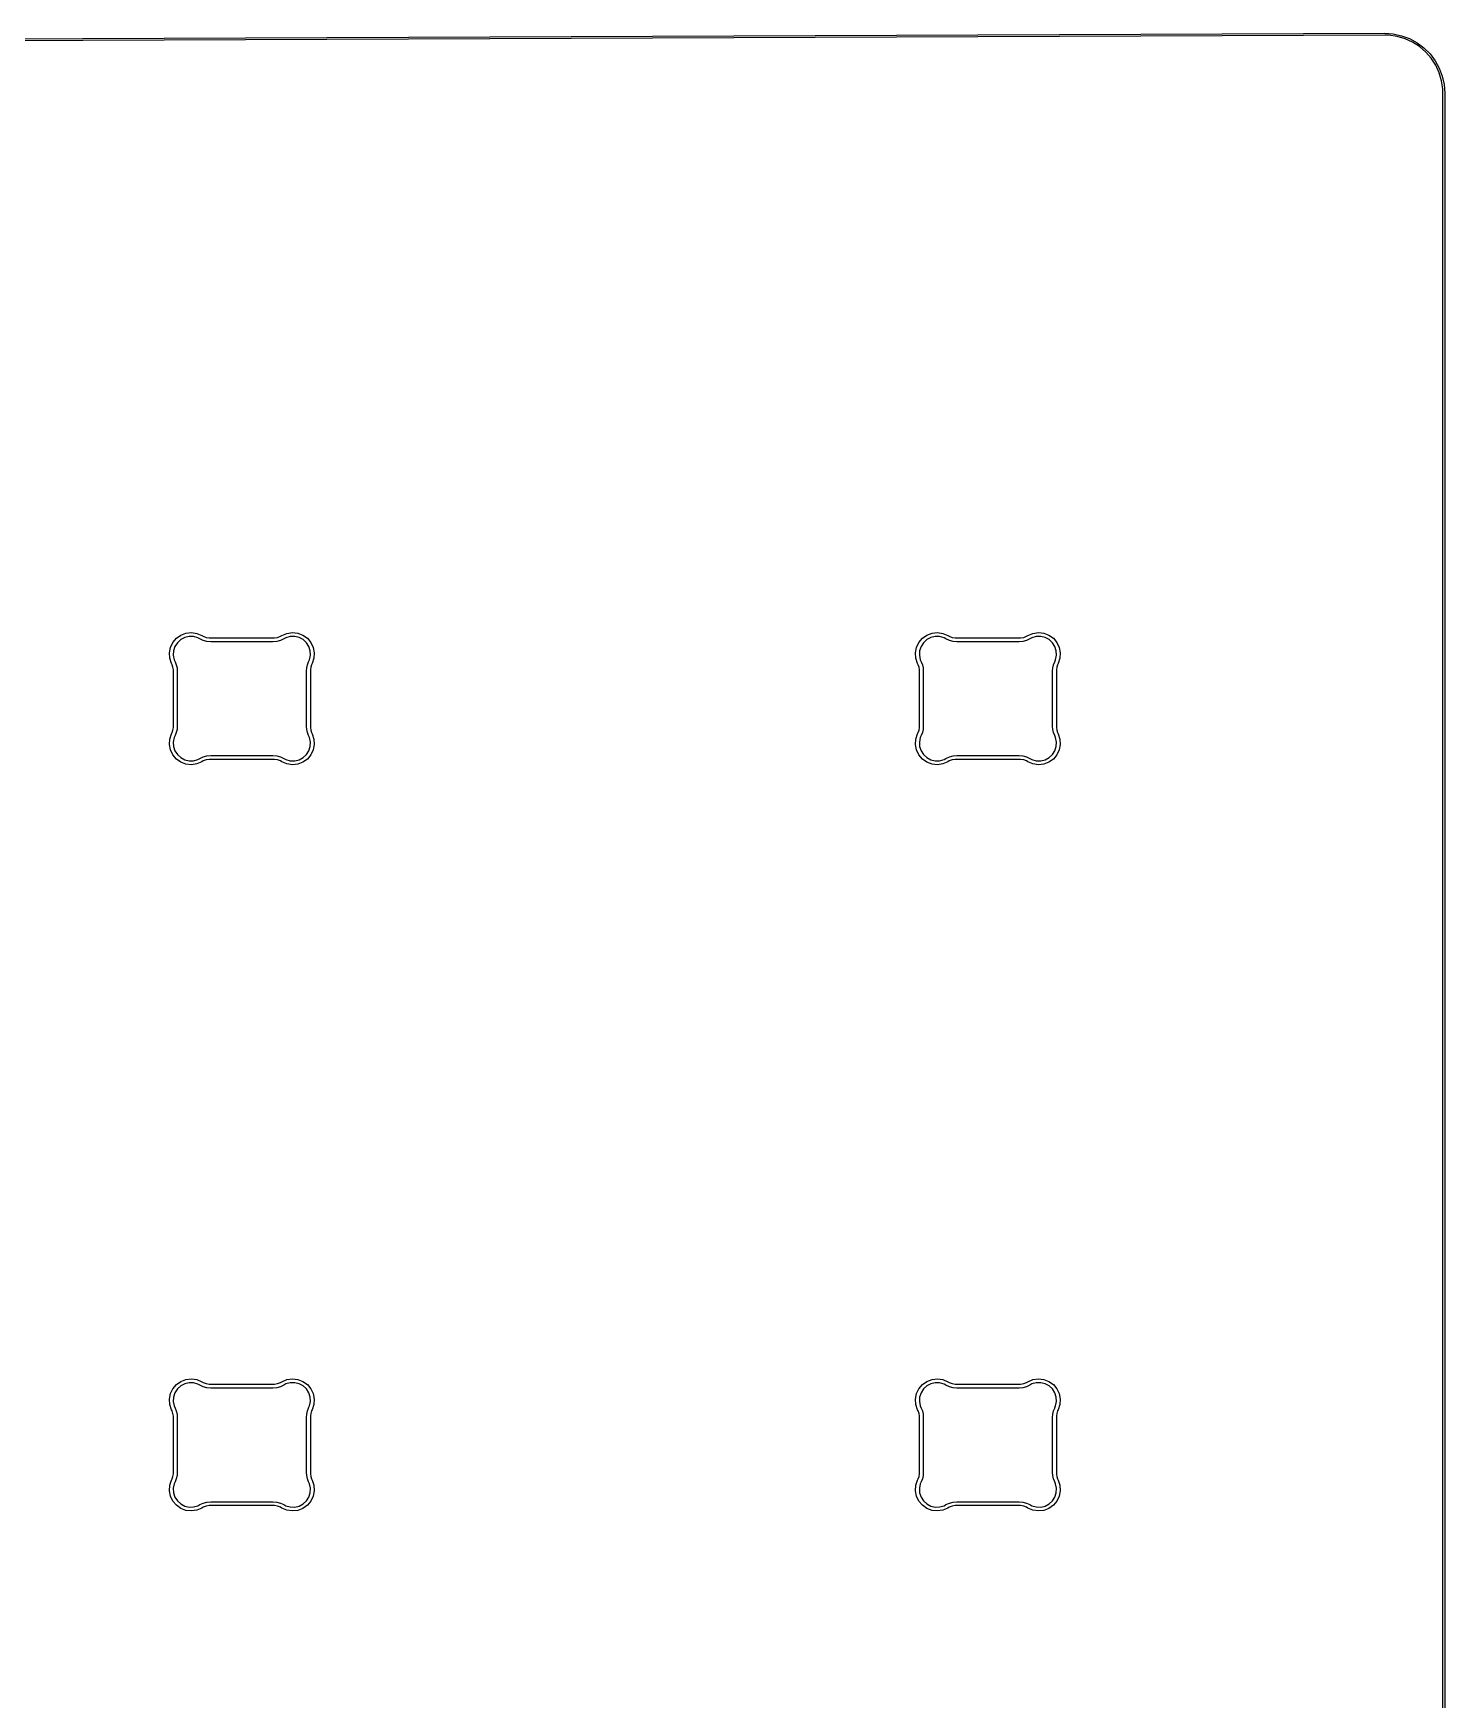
# Model space of a CAD drawing. Extents: x 9 to 292, y -476 to -359.
# Drawn here: x 255.97 to 292.01, y -417.51 to -374.97 of the extents above; entities that cross this region are included whole.
import ezdxf

# ---------------------------------------------------------------- set-up
doc = ezdxf.new("R2010")
doc.units = 0
doc.layers.add('BLACK', color=7, linetype='CONTINUOUS')

msp = doc.modelspace()

# ---------------------------------------------------------------- linework, layer by layer
at = {"layer": 'BLACK', "linetype": 'CONTINUOUS'}
for p, q in [((255.156147, -375.118973), (290.475169, -374.975)), ((290.475372, -375.025), (255.156351, -375.168973)), ((290.475169, -374.975), (290.475176, -374.975001)), ((290.475176, -374.975001), (290.692817, -374.989715)), ((290.475373, -375.025), (290.475372, -375.024999)), ((290.475372, -375.024999), (290.475372, -375.025)), ((290.581138, -375.024588), (290.475373, -375.025)), ((290.790627, -375.053915), (290.581138, -375.024588)), ((290.692817, -374.989715), (290.906139, -375.035334)), ((290.993787, -375.112833), (290.790627, -375.053915)), ((290.906139, -375.035334), (291.110769, -375.110925)), ((291.186462, -375.200138), (290.993787, -375.112833)), ((291.110769, -375.110925), (291.302519, -375.214941)), ((291.364708, -375.314041), (291.186462, -375.200138)), ((291.302519, -375.214941), (291.477465, -375.345252)), ((291.524877, -375.452212), (291.364708, -375.314041)), ((291.477465, -375.345252), (291.632027, -375.499193)), ((291.663692, -375.611824), (291.524877, -375.452212)), ((291.632027, -375.499193), (291.763042, -375.673613)), ((291.778313, -375.78961), (291.663692, -375.611824)), ((291.763042, -375.673613), (291.867829, -375.864943)), ((291.866392, -375.981931), (291.778313, -375.78961)), ((291.926128, -376.184853), (291.866392, -375.981931)), ((291.867829, -375.864943), (291.944244, -376.069267)), ((291.956299, -376.394222), (291.926128, -376.184853)), ((291.944244, -376.069267), (291.990722, -376.282403)), ((291.956312, -376.499988), (291.956299, -376.394222)), ((291.990722, -376.282403), (292.00627, -376.499414)), ((291.956385, -376.499988), (291.956312, -376.499988)), ((291.956385, -376.499989), (291.956385, -376.499988)), ((291.956385, -454.15011), (291.956385, -376.499989)), ((292.00627, -376.499414), (292.006385, -376.499989)), ((292.006385, -376.499989), (292.006385, -454.150112)), ((259.532052, -390.526408), (259.621893, -390.419325)), ((259.621893, -390.419325), (259.735827, -390.338348)), ((259.732137, -390.453797), (259.647426, -390.531976)), ((259.83382, -390.399497), (259.732137, -390.453797)), ((259.735827, -390.338348), (259.866494, -390.288707)), ((259.945908, -390.372585), (259.83382, -390.399497)), ((259.866494, -390.288707), (260.005455, -390.273609)), ((260.06116, -390.374797), (259.945908, -390.372585)), ((260.005455, -390.273609), (260.143734, -390.294029)), ((260.172132, -390.405991), (260.06116, -390.374797)), ((260.143734, -390.294029), (260.272374, -390.348637)), ((260.221945, -390.434986), (260.172132, -390.405991)), ((260.221942, -390.435001), (260.221951, -390.434986)), ((260.309521, -390.476298), (260.221942, -390.435001)), ((260.221946, -390.434983), (260.221945, -390.434986)), ((260.221948, -390.434983), (260.221946, -390.434983)), ((260.221951, -390.434986), (260.221948, -390.434983)), ((260.272374, -390.348637), (260.272397, -390.348642)), ((260.272397, -390.348642), (260.272394, -390.348645)), ((260.272394, -390.348645), (260.2724, -390.348648)), ((260.2724, -390.348648), (260.272402, -390.348645)), ((260.272402, -390.348645), (260.272441, -390.348689)), ((260.272441, -390.348689), (260.306738, -390.368687)), ((260.306738, -390.368687), (260.381373, -390.396141)), ((260.402985, -390.501596), (260.309521, -390.476298)), ((260.381373, -390.396141), (260.459667, -390.410081)), ((260.49943, -390.510112), (260.402985, -390.501596)), ((260.459667, -390.410081), (260.49943, -390.410113)), ((260.49943, -390.410113), (260.499431, -390.410113)), ((260.499433, -390.510113), (260.49943, -390.510112)), ((260.499431, -390.410113), (260.499433, -390.410113)), ((260.499433, -390.410113), (262.088337, -390.410113)), ((260.499436, -390.510113), (260.499433, -390.510113)), ((262.088337, -390.510113), (260.499436, -390.510113)), ((262.088337, -390.410113), (262.088417, -390.410128)), ((262.088339, -390.510112), (262.088337, -390.510113)), ((262.088341, -390.510113), (262.088339, -390.510112)), ((262.18479, -390.501599), (262.088341, -390.510129)), ((262.088341, -390.510129), (262.088341, -390.510113)), ((262.088417, -390.410128), (262.128096, -390.410092)), ((262.128096, -390.410092), (262.206387, -390.396141)), ((262.27825, -390.476289), (262.18479, -390.501599)), ((262.206387, -390.396141), (262.281019, -390.368677)), ((262.365812, -390.434986), (262.27825, -390.476289)), ((262.281019, -390.368677), (262.315367, -390.348645)), ((262.315367, -390.348645), (262.315384, -390.348641)), ((262.315384, -390.348641), (262.444037, -390.29402)), ((262.365826, -390.434984), (262.365812, -390.434986)), ((262.415641, -390.405985), (262.365826, -390.434984)), ((262.526619, -390.374784), (262.415641, -390.405985)), ((262.444037, -390.29402), (262.582324, -390.273594)), ((262.641878, -390.372567), (262.526619, -390.374784)), ((262.582324, -390.273594), (262.721293, -390.288688)), ((262.753974, -390.399478), (262.641878, -390.372567)), ((262.721293, -390.288688), (262.85197, -390.338328)), ((262.855665, -390.453779), (262.753974, -390.399478)), ((262.85197, -390.338328), (262.965911, -390.419308)), ((262.940383, -390.531961), (262.855665, -390.453779)), ((262.965911, -390.419308), (263.055759, -390.526396)), ((278.582052, -390.526408), (278.671893, -390.419325)), ((278.671893, -390.419325), (278.785827, -390.338348)), ((278.782137, -390.453797), (278.697426, -390.531976)), ((278.88382, -390.399497), (278.782137, -390.453797)), ((278.785827, -390.338348), (278.916494, -390.288707)), ((278.995908, -390.372585), (278.88382, -390.399497)), ((278.916494, -390.288707), (279.055455, -390.273609)), ((279.11116, -390.374797), (278.995908, -390.372585)), ((279.055455, -390.273609), (279.193734, -390.294029)), ((279.222132, -390.405991), (279.11116, -390.374797)), ((279.193734, -390.294029), (279.322374, -390.348637)), ((279.271945, -390.434986), (279.222132, -390.405991)), ((279.271942, -390.435001), (279.271951, -390.434986)), ((279.359521, -390.476298), (279.271942, -390.435001)), ((279.271946, -390.434983), (279.271945, -390.434986)), ((279.271948, -390.434983), (279.271946, -390.434983)), ((279.271951, -390.434986), (279.271948, -390.434983)), ((279.322374, -390.348637), (279.322397, -390.348642)), ((279.322397, -390.348642), (279.322394, -390.348645)), ((279.322394, -390.348645), (279.3224, -390.348648)), ((279.3224, -390.348648), (279.322402, -390.348645)), ((279.322402, -390.348645), (279.322441, -390.348689)), ((279.322441, -390.348689), (279.356738, -390.368687)), ((279.356738, -390.368687), (279.431373, -390.396141)), ((279.452985, -390.501596), (279.359521, -390.476298)), ((279.431373, -390.396141), (279.509667, -390.410081)), ((279.54943, -390.510112), (279.452985, -390.501596)), ((279.509667, -390.410081), (279.54943, -390.410113)), ((279.54943, -390.410113), (279.549431, -390.410113)), ((279.549433, -390.510113), (279.54943, -390.510112)), ((279.549431, -390.410113), (279.549433, -390.410113)), ((279.549433, -390.410113), (281.138337, -390.410113)), ((279.549436, -390.510113), (279.549433, -390.510113)), ((281.138337, -390.510113), (279.549436, -390.510113)), ((281.138337, -390.410113), (281.138417, -390.410128)), ((281.138339, -390.510112), (281.138337, -390.510113)), ((281.138341, -390.510113), (281.138339, -390.510112)), ((281.23479, -390.501599), (281.138341, -390.510129)), ((281.138341, -390.510129), (281.138341, -390.510113)), ((281.138417, -390.410128), (281.178096, -390.410092)), ((281.178096, -390.410092), (281.256387, -390.396141)), ((281.32825, -390.476289), (281.23479, -390.501599)), ((281.256387, -390.396141), (281.331019, -390.368677)), ((281.415812, -390.434986), (281.32825, -390.476289)), ((281.331019, -390.368677), (281.365367, -390.348645)), ((281.365367, -390.348645), (281.365384, -390.348641)), ((281.365384, -390.348641), (281.494037, -390.29402)), ((281.415826, -390.434984), (281.415812, -390.434986)), ((281.465641, -390.405985), (281.415826, -390.434984)), ((281.576619, -390.374784), (281.465641, -390.405985)), ((281.494037, -390.29402), (281.632324, -390.273594)), ((281.691878, -390.372567), (281.576619, -390.374784)), ((281.632324, -390.273594), (281.771293, -390.288688)), ((281.803974, -390.399478), (281.691878, -390.372567)), ((281.771293, -390.288688), (281.90197, -390.338328)), ((281.905665, -390.453779), (281.803974, -390.399478)), ((281.90197, -390.338328), (282.015911, -390.419308)), ((281.990383, -390.531961), (281.905665, -390.453779)), ((282.015911, -390.419308), (282.105759, -390.526396)), ((259.44593, -390.789987), (259.472107, -390.652681)), ((259.455211, -390.929457), (259.44593, -390.789987)), ((259.499351, -391.062083), (259.455211, -390.929457)), ((259.472107, -390.652681), (259.532052, -390.526408)), ((259.549356, -390.738557), (259.542332, -390.853616)), ((259.542332, -390.853616), (259.56454, -390.966729)), ((259.585158, -390.628984), (259.549356, -390.738557)), ((259.647426, -390.531976), (259.585158, -390.628984)), ((263.002656, -390.628976), (262.940383, -390.531961)), ((263.03846, -390.738555), (263.002656, -390.628976)), ((263.023273, -390.966743), (263.045484, -390.853622)), ((263.045484, -390.853622), (263.03846, -390.738555)), ((263.055759, -390.526396), (263.115708, -390.652676)), ((263.132603, -390.929468), (263.088458, -391.062102)), ((263.115708, -390.652676), (263.141886, -390.78999)), ((263.141886, -390.78999), (263.132603, -390.929468)), ((278.49593, -390.789987), (278.522107, -390.652681)), ((278.505211, -390.929457), (278.49593, -390.789987)), ((278.549351, -391.062083), (278.505211, -390.929457)), ((278.522107, -390.652681), (278.582052, -390.526408)), ((278.599356, -390.738557), (278.592332, -390.853616)), ((278.592332, -390.853616), (278.61454, -390.966729)), ((278.635158, -390.628984), (278.599356, -390.738557)), ((278.697426, -390.531976), (278.635158, -390.628984)), ((282.052656, -390.628976), (281.990383, -390.531961)), ((282.08846, -390.738555), (282.052656, -390.628976)), ((282.073273, -390.966743), (282.095484, -390.853622)), ((282.095484, -390.853622), (282.08846, -390.738555)), ((282.105759, -390.526396), (282.165708, -390.652676)), ((282.182603, -390.929468), (282.138458, -391.062102)), ((282.165708, -390.652676), (282.191886, -390.78999)), ((282.191886, -390.78999), (282.182603, -390.929468)), ((259.499352, -391.062087), (259.49935, -391.062084)), ((259.49935, -391.062084), (259.499351, -391.062084)), ((259.499351, -391.062084), (259.499351, -391.062083)), ((259.513977, -391.092458), (259.499352, -391.062087)), ((259.533849, -391.156889), (259.513977, -391.092458)), ((259.543899, -391.223561), (259.533849, -391.156889)), ((259.543886, -391.257271), (259.543899, -391.2572)), ((259.543886, -392.662955), (259.543886, -391.257271)), ((259.543899, -391.2572), (259.543899, -391.223561)), ((259.56454, -390.966729), (259.58945, -391.0187)), ((259.58945, -391.0187), (259.589451, -391.018701)), ((259.589451, -391.018701), (259.61947, -391.095201)), ((259.61947, -391.095201), (259.637756, -391.175319)), ((259.637756, -391.175319), (259.6439, -391.257268)), ((259.643886, -391.257268), (259.643885, -391.257269)), ((259.643885, -391.257269), (259.643886, -391.257271)), ((259.6439, -391.257268), (259.643886, -391.257268)), ((259.643886, -391.257271), (259.643886, -392.662952)), ((262.943884, -391.257267), (262.950024, -391.175323)), ((262.943884, -391.257268), (262.943884, -391.257267)), ((262.943884, -391.257271), (262.943884, -391.257268)), ((262.943884, -392.662955), (262.943884, -391.257271)), ((262.950024, -391.175323), (262.968297, -391.095208)), ((262.968297, -391.095208), (262.998296, -391.018706)), ((262.998296, -391.018706), (262.998313, -391.018714)), ((262.998313, -391.018714), (262.998317, -391.018708)), ((262.998317, -391.018708), (262.998319, -391.018701)), ((262.998319, -391.018701), (262.998323, -391.018703)), ((262.998323, -391.018703), (262.998409, -391.018613)), ((262.998409, -391.018613), (263.023273, -390.966743)), ((263.053928, -391.156881), (263.043883, -391.223558)), ((263.043883, -391.223558), (263.043883, -391.25727)), ((263.043883, -391.25727), (263.043884, -391.257271)), ((263.043884, -391.257271), (263.043884, -392.66295)), ((263.073789, -391.092442), (263.053928, -391.156881)), ((263.088378, -391.062125), (263.073789, -391.092442)), ((263.088419, -391.062083), (263.088378, -391.062125)), ((263.088458, -391.062102), (263.088419, -391.062083)), ((278.549352, -391.062087), (278.54935, -391.062084)), ((278.54935, -391.062084), (278.549351, -391.062084)), ((278.549351, -391.062084), (278.549351, -391.062083)), ((278.563977, -391.092458), (278.549352, -391.062087)), ((278.583849, -391.156889), (278.563977, -391.092458)), ((278.593899, -391.223561), (278.583849, -391.156889)), ((278.593886, -391.257271), (278.593899, -391.2572)), ((278.593886, -392.662955), (278.593886, -391.257271)), ((278.593899, -391.2572), (278.593899, -391.223561)), ((278.61454, -390.966729), (278.63945, -391.0187)), ((278.63945, -391.0187), (278.639451, -391.018701)), ((278.639451, -391.018701), (278.66947, -391.095201)), ((278.66947, -391.095201), (278.687756, -391.175319)), ((278.687756, -391.175319), (278.6939, -391.257268)), ((278.693886, -391.257268), (278.693885, -391.257269)), ((278.693885, -391.257269), (278.693886, -391.257271)), ((278.6939, -391.257268), (278.693886, -391.257268)), ((278.693886, -391.257271), (278.693886, -392.662952)), ((281.993884, -391.257267), (282.000024, -391.175323)), ((281.993884, -391.257268), (281.993884, -391.257267)), ((281.993884, -391.257271), (281.993884, -391.257268)), ((281.993884, -392.662955), (281.993884, -391.257271)), ((282.000024, -391.175323), (282.018297, -391.095208)), ((282.018297, -391.095208), (282.048296, -391.018706)), ((282.048296, -391.018706), (282.048313, -391.018714)), ((282.048313, -391.018714), (282.048317, -391.018708)), ((282.048317, -391.018708), (282.048319, -391.018701)), ((282.048319, -391.018701), (282.048323, -391.018703)), ((282.048323, -391.018703), (282.048409, -391.018613)), ((282.048409, -391.018613), (282.073273, -390.966743)), ((282.103928, -391.156881), (282.093883, -391.223558)), ((282.093883, -391.223558), (282.093883, -391.25727)), ((282.093883, -391.25727), (282.093884, -391.257271)), ((282.093884, -391.257271), (282.093884, -392.66295)), ((282.123789, -391.092442), (282.103928, -391.156881)), ((282.138378, -391.062125), (282.123789, -391.092442)), ((282.138419, -391.062083), (282.138378, -391.062125)), ((282.138458, -391.062102), (282.138419, -391.062083)), ((259.445908, -393.130233), (259.455184, -392.990761)), ((259.455184, -392.990761), (259.499318, -392.858131)), ((259.499318, -392.858131), (259.499349, -392.858145)), ((259.499349, -392.858145), (259.499389, -392.858102)), ((259.499389, -392.858102), (259.513986, -392.82778)), ((259.513986, -392.82778), (259.533849, -392.763346)), ((259.533849, -392.763346), (259.54389, -392.696673)), ((259.564511, -392.953483), (259.542308, -393.0666)), ((259.542308, -393.0666), (259.549336, -393.181661)), ((259.543886, -392.662958), (259.543886, -392.662955)), ((259.543886, -392.66296), (259.543886, -392.662958)), ((259.54389, -392.696673), (259.543886, -392.66296)), ((259.589378, -392.901597), (259.564511, -392.953483)), ((259.589451, -392.90152), (259.589378, -392.901597)), ((259.589453, -392.901521), (259.589451, -392.90152)), ((259.589454, -392.901518), (259.589453, -392.901518)), ((259.589453, -392.901518), (259.589453, -392.901521)), ((259.58947, -392.901526), (259.589454, -392.901518)), ((259.619479, -392.825022), (259.58947, -392.901526)), ((259.637754, -392.744901), (259.619479, -392.825022)), ((259.643886, -392.662952), (259.637754, -392.744901)), ((262.943884, -392.662958), (262.943884, -392.662955)), ((262.943884, -392.66296), (262.943884, -392.662958)), ((262.943885, -392.66296), (262.943884, -392.66296)), ((262.943896, -392.663016), (262.943885, -392.66296)), ((262.950036, -392.744902), (262.943896, -392.663016)), ((262.968312, -392.825014), (262.950036, -392.744902)), ((262.998314, -392.901513), (262.968312, -392.825014)), ((262.998317, -392.901516), (262.998314, -392.901513)), ((262.998318, -392.901522), (262.998317, -392.901516)), ((263.023226, -392.953493), (262.998317, -392.901522)), ((262.998317, -392.901522), (262.998318, -392.901522)), ((263.045429, -393.066597), (263.023226, -392.953493)), ((263.038403, -393.181646), (263.045429, -393.066597)), ((263.043884, -392.66295), (263.043892, -392.66295)), ((263.043892, -392.66295), (263.043893, -392.696663)), ((263.043893, -392.696663), (263.05394, -392.763339)), ((263.05394, -392.763339), (263.073804, -392.827774)), ((263.073804, -392.827774), (263.088425, -392.858153)), ((263.088425, -392.858153), (263.088424, -392.858153)), ((263.088424, -392.858153), (263.088424, -392.858156)), ((263.088424, -392.858156), (263.132553, -392.990763)), ((263.132553, -392.990763), (263.14183, -393.130224)), ((278.495908, -393.130233), (278.505184, -392.990761)), ((278.505184, -392.990761), (278.549318, -392.858131)), ((278.549318, -392.858131), (278.549349, -392.858145)), ((278.549349, -392.858145), (278.549389, -392.858102)), ((278.549389, -392.858102), (278.563986, -392.82778)), ((278.563986, -392.82778), (278.583849, -392.763346)), ((278.583849, -392.763346), (278.59389, -392.696673)), ((278.614511, -392.953483), (278.592308, -393.0666)), ((278.592308, -393.0666), (278.599336, -393.181661)), ((278.593886, -392.662958), (278.593886, -392.662955)), ((278.593886, -392.66296), (278.593886, -392.662958)), ((278.59389, -392.696673), (278.593886, -392.66296)), ((278.639378, -392.901597), (278.614511, -392.953483)), ((278.639451, -392.90152), (278.639378, -392.901597)), ((278.639453, -392.901521), (278.639451, -392.90152)), ((278.639454, -392.901518), (278.639453, -392.901518)), ((278.639453, -392.901518), (278.639453, -392.901521)), ((278.63947, -392.901526), (278.639454, -392.901518)), ((278.669479, -392.825022), (278.63947, -392.901526)), ((278.687754, -392.744901), (278.669479, -392.825022)), ((278.693886, -392.662952), (278.687754, -392.744901)), ((281.993884, -392.662958), (281.993884, -392.662955)), ((281.993884, -392.66296), (281.993884, -392.662958)), ((281.993885, -392.66296), (281.993884, -392.66296)), ((281.993896, -392.663016), (281.993885, -392.66296)), ((282.000036, -392.744902), (281.993896, -392.663016)), ((282.018312, -392.825014), (282.000036, -392.744902)), ((282.048314, -392.901513), (282.018312, -392.825014)), ((282.048317, -392.901516), (282.048314, -392.901513)), ((282.048318, -392.901522), (282.048317, -392.901516)), ((282.073226, -392.953493), (282.048317, -392.901522)), ((282.048317, -392.901522), (282.048318, -392.901522)), ((282.095429, -393.066597), (282.073226, -392.953493)), ((282.088403, -393.181646), (282.095429, -393.066597)), ((282.093884, -392.66295), (282.093892, -392.66295)), ((282.093892, -392.66295), (282.093893, -392.696663)), ((282.093893, -392.696663), (282.10394, -392.763339)), ((282.10394, -392.763339), (282.123804, -392.827774)), ((282.123804, -392.827774), (282.138425, -392.858153)), ((282.138425, -392.858153), (282.138424, -392.858153)), ((282.138424, -392.858153), (282.138424, -392.858156)), ((282.138424, -392.858156), (282.182553, -392.990763)), ((282.182553, -392.990763), (282.19183, -393.130224)), ((259.47209, -393.26754), (259.445908, -393.130233)), ((259.532039, -393.393813), (259.47209, -393.26754)), ((259.621883, -393.500896), (259.532039, -393.393813)), ((259.549336, -393.181661), (259.585142, -393.291235)), ((259.585142, -393.291235), (259.647413, -393.388245)), ((259.647413, -393.388245), (259.732127, -393.466424)), ((259.732127, -393.466424), (259.833813, -393.520724)), ((260.172132, -393.514234), (260.221947, -393.48524)), ((260.221947, -393.48524), (260.221949, -393.485239)), ((260.221949, -393.485239), (260.22195, -393.485239)), ((260.22195, -393.485239), (260.309526, -393.443942)), ((260.309526, -393.443942), (260.402986, -393.418643)), ((260.402986, -393.418643), (260.499303, -393.410137)), ((260.499303, -393.410137), (260.499432, -393.410112)), ((260.499432, -393.410112), (262.088337, -393.410112)), ((262.088337, -393.410112), (262.088342, -393.410113)), ((262.088342, -393.410113), (262.184789, -393.418643)), ((262.184789, -393.418643), (262.278245, -393.443954)), ((262.278245, -393.443954), (262.365735, -393.485224)), ((262.365735, -393.485224), (262.365825, -393.485244)), ((262.365825, -393.485244), (262.365865, -393.485175)), ((262.365865, -393.485175), (262.415673, -393.514168)), ((262.753955, -393.520669), (262.855631, -393.466377)), ((262.855631, -393.466377), (262.940337, -393.388207)), ((262.940337, -393.388207), (263.002601, -393.291208)), ((263.055708, -393.393781), (262.965871, -393.500855)), ((263.002601, -393.291208), (263.038403, -393.181646)), ((263.115651, -393.267519), (263.055708, -393.393781)), ((263.14183, -393.130224), (263.115651, -393.267519)), ((278.52209, -393.26754), (278.495908, -393.130233)), ((278.582039, -393.393813), (278.52209, -393.26754)), ((278.671883, -393.500896), (278.582039, -393.393813)), ((278.599336, -393.181661), (278.635142, -393.291235)), ((278.635142, -393.291235), (278.697413, -393.388245)), ((278.697413, -393.388245), (278.782127, -393.466424)), ((278.782127, -393.466424), (278.883813, -393.520724)), ((279.222132, -393.514234), (279.271947, -393.48524)), ((279.271947, -393.48524), (279.271949, -393.485239)), ((279.271949, -393.485239), (279.27195, -393.485239)), ((279.27195, -393.485239), (279.359526, -393.443942)), ((279.359526, -393.443942), (279.452986, -393.418643)), ((279.452986, -393.418643), (279.549303, -393.410137)), ((279.549303, -393.410137), (279.549432, -393.410112)), ((279.549432, -393.410112), (281.138337, -393.410112)), ((281.138337, -393.410112), (281.138342, -393.410113)), ((281.138342, -393.410113), (281.234789, -393.418643)), ((281.234789, -393.418643), (281.328245, -393.443954)), ((281.328245, -393.443954), (281.415735, -393.485224)), ((281.415735, -393.485224), (281.415825, -393.485244)), ((281.415825, -393.485244), (281.415865, -393.485175)), ((281.415865, -393.485175), (281.465673, -393.514168)), ((281.803955, -393.520669), (281.905631, -393.466377)), ((281.905631, -393.466377), (281.990337, -393.388207)), ((281.990337, -393.388207), (282.052601, -393.291208)), ((282.105708, -393.393781), (282.015871, -393.500855)), ((282.052601, -393.291208), (282.088403, -393.181646)), ((282.165651, -393.267519), (282.105708, -393.393781)), ((282.19183, -393.130224), (282.165651, -393.267519)), ((259.735818, -393.581873), (259.621883, -393.500896)), ((259.866487, -393.631515), (259.735818, -393.581873)), ((259.833813, -393.520724), (259.945903, -393.547638)), ((260.00545, -393.646614), (259.866487, -393.631515)), ((259.945903, -393.547638), (260.061157, -393.545427)), ((260.143731, -393.626196), (260.00545, -393.646614)), ((260.061157, -393.545427), (260.172132, -393.514234)), ((260.272392, -393.571582), (260.143731, -393.626196)), ((260.272398, -393.571581), (260.272392, -393.571582)), ((260.2724, -393.571579), (260.272398, -393.571581)), ((260.272401, -393.57158), (260.2724, -393.571579)), ((260.272402, -393.571578), (260.272401, -393.57158)), ((260.306746, -393.551553), (260.272402, -393.571578)), ((260.381378, -393.524098), (260.306746, -393.551553)), ((260.459668, -393.510158), (260.381378, -393.524098)), ((260.499429, -393.510126), (260.459668, -393.510158)), ((260.49943, -393.510111), (260.499429, -393.510112)), ((260.499429, -393.510112), (260.499429, -393.510126)), ((260.499432, -393.510112), (260.49943, -393.510111)), ((262.088331, -393.510112), (260.499432, -393.510112)), ((262.088334, -393.510113), (262.088331, -393.510112)), ((262.128095, -393.51015), (262.088334, -393.510113)), ((262.206383, -393.524101), (262.128095, -393.51015)), ((262.281011, -393.551565), (262.206383, -393.524101)), ((262.315356, -393.571598), (262.281011, -393.551565)), ((262.315367, -393.57158), (262.315356, -393.571598)), ((262.315778, -393.571669), (262.315367, -393.57158)), ((262.444063, -393.62613), (262.315778, -393.571669)), ((262.415673, -393.514168), (262.526635, -393.545362)), ((262.582332, -393.646551), (262.444063, -393.62613)), ((262.526635, -393.545362), (262.641877, -393.547577)), ((262.721284, -393.631458), (262.582332, -393.646551)), ((262.641877, -393.547577), (262.753955, -393.520669)), ((262.851943, -393.581824), (262.721284, -393.631458)), ((262.965871, -393.500855), (262.851943, -393.581824)), ((278.785818, -393.581873), (278.671883, -393.500896)), ((278.916487, -393.631515), (278.785818, -393.581873)), ((278.883813, -393.520724), (278.995903, -393.547638)), ((279.05545, -393.646614), (278.916487, -393.631515)), ((278.995903, -393.547638), (279.111157, -393.545427)), ((279.193731, -393.626196), (279.05545, -393.646614)), ((279.111157, -393.545427), (279.222132, -393.514234)), ((279.322392, -393.571582), (279.193731, -393.626196)), ((279.322398, -393.571581), (279.322392, -393.571582)), ((279.3224, -393.571579), (279.322398, -393.571581)), ((279.322401, -393.57158), (279.3224, -393.571579)), ((279.322402, -393.571578), (279.322401, -393.57158)), ((279.356746, -393.551553), (279.322402, -393.571578)), ((279.431378, -393.524098), (279.356746, -393.551553)), ((279.509668, -393.510158), (279.431378, -393.524098)), ((279.549429, -393.510126), (279.509668, -393.510158)), ((279.54943, -393.510111), (279.549429, -393.510112)), ((279.549429, -393.510112), (279.549429, -393.510126)), ((279.549432, -393.510112), (279.54943, -393.510111)), ((281.138331, -393.510112), (279.549432, -393.510112)), ((281.138334, -393.510113), (281.138331, -393.510112)), ((281.178095, -393.51015), (281.138334, -393.510113)), ((281.256383, -393.524101), (281.178095, -393.51015)), ((281.331011, -393.551565), (281.256383, -393.524101)), ((281.365356, -393.571598), (281.331011, -393.551565)), ((281.365367, -393.57158), (281.365356, -393.571598)), ((281.365778, -393.571669), (281.365367, -393.57158)), ((281.494063, -393.62613), (281.365778, -393.571669)), ((281.465673, -393.514168), (281.576635, -393.545362)), ((281.632332, -393.646551), (281.494063, -393.62613)), ((281.576635, -393.545362), (281.691877, -393.547577)), ((281.771284, -393.631458), (281.632332, -393.646551)), ((281.691877, -393.547577), (281.803955, -393.520669)), ((281.901943, -393.581824), (281.771284, -393.631458)), ((282.015871, -393.500855), (281.901943, -393.581824)), ((259.472109, -409.70268), (259.532054, -409.576408)), ((259.532054, -409.576408), (259.621895, -409.469326)), ((259.647427, -409.581976), (259.58516, -409.678983)), ((259.621895, -409.469326), (259.735828, -409.388349)), ((259.732138, -409.503797), (259.647427, -409.581976)), ((259.833821, -409.449498), (259.732138, -409.503797)), ((259.735828, -409.388349), (259.866494, -409.338708)), ((259.945908, -409.422586), (259.833821, -409.449498)), ((259.866494, -409.338708), (260.005455, -409.32361)), ((260.061159, -409.424798), (259.945908, -409.422586)), ((260.005455, -409.32361), (260.143733, -409.34403)), ((260.172131, -409.455992), (260.061159, -409.424798)), ((260.143733, -409.34403), (260.272362, -409.398632)), ((260.221944, -409.484986), (260.172131, -409.455992)), ((260.221942, -409.484999), (260.221951, -409.484984)), ((260.309521, -409.526296), (260.221942, -409.484999)), ((260.221946, -409.484981), (260.221944, -409.484986)), ((260.221948, -409.484981), (260.221946, -409.484981)), ((260.221951, -409.484984), (260.221948, -409.484981)), ((260.272362, -409.398632), (260.272397, -409.39864)), ((260.272397, -409.39864), (260.272393, -409.398645)), ((260.272393, -409.398645), (260.272399, -409.398648)), ((260.272399, -409.398648), (260.272402, -409.398643)), ((260.272402, -409.398643), (260.272441, -409.398687)), ((260.272441, -409.398687), (260.306738, -409.418684)), ((260.306738, -409.418684), (260.381373, -409.446139)), ((260.402984, -409.551594), (260.309521, -409.526296)), ((260.381373, -409.446139), (260.459666, -409.460079)), ((260.499422, -409.560109), (260.402984, -409.551594)), ((260.459666, -409.460079), (260.499429, -409.460111)), ((260.499433, -409.560112), (260.499422, -409.560109)), ((260.499429, -409.460111), (260.499432, -409.460112)), ((260.499432, -409.460112), (260.499433, -409.460112)), ((260.499433, -409.460112), (262.088338, -409.460112)), ((262.088338, -409.560112), (260.499433, -409.560112)), ((262.088338, -409.460112), (262.088428, -409.460129)), ((262.08834, -409.560111), (262.088338, -409.560112)), ((262.088342, -409.560112), (262.08834, -409.560111)), ((262.184791, -409.5516), (262.088342, -409.56013)), ((262.088342, -409.56013), (262.088342, -409.560112)), ((262.088428, -409.460129), (262.128097, -409.460093)), ((262.128097, -409.460093), (262.206388, -409.446142)), ((262.278251, -409.52629), (262.184791, -409.5516)), ((262.206388, -409.446142), (262.281021, -409.418678)), ((262.365824, -409.484983), (262.278251, -409.52629)), ((262.281021, -409.418678), (262.315368, -409.398645)), ((262.315368, -409.398644), (262.444037, -409.344018)), ((262.315368, -409.398645), (262.315368, -409.398644)), ((262.365826, -409.484982), (262.365824, -409.484982)), ((262.365824, -409.484982), (262.365824, -409.484983)), ((262.415641, -409.455983), (262.365826, -409.484982)), ((262.526619, -409.424782), (262.415641, -409.455983)), ((262.444037, -409.344018), (262.582324, -409.323592)), ((262.641879, -409.422565), (262.526619, -409.424782)), ((262.582324, -409.323592), (262.721294, -409.338686)), ((262.753975, -409.449476), (262.641879, -409.422565)), ((262.721294, -409.338686), (262.851971, -409.388326)), ((262.855666, -409.503777), (262.753975, -409.449476)), ((262.851971, -409.388326), (262.965913, -409.469306)), ((262.940385, -409.58196), (262.855666, -409.503777)), ((263.002657, -409.678975), (262.940385, -409.58196)), ((262.965913, -409.469306), (263.05576, -409.576395)), ((263.05576, -409.576395), (263.115709, -409.702675)), ((278.522109, -409.70268), (278.582054, -409.576408)), ((278.582054, -409.576408), (278.671895, -409.469326)), ((278.697427, -409.581976), (278.63516, -409.678983)), ((278.671895, -409.469326), (278.785828, -409.388349)), ((278.782138, -409.503797), (278.697427, -409.581976)), ((278.883821, -409.449498), (278.782138, -409.503797)), ((278.785828, -409.388349), (278.916494, -409.338708)), ((278.995908, -409.422586), (278.883821, -409.449498)), ((278.916494, -409.338708), (279.055455, -409.32361)), ((279.111159, -409.424798), (278.995908, -409.422586)), ((279.055455, -409.32361), (279.193733, -409.34403)), ((279.222131, -409.455992), (279.111159, -409.424798)), ((279.193733, -409.34403), (279.322362, -409.398632)), ((279.271944, -409.484986), (279.222131, -409.455992)), ((279.271942, -409.484999), (279.271951, -409.484984)), ((279.359521, -409.526296), (279.271942, -409.484999)), ((279.271946, -409.484981), (279.271944, -409.484986)), ((279.271948, -409.484981), (279.271946, -409.484981)), ((279.271951, -409.484984), (279.271948, -409.484981)), ((279.322362, -409.398632), (279.322397, -409.39864)), ((279.322397, -409.39864), (279.322393, -409.398645)), ((279.322393, -409.398645), (279.322399, -409.398648)), ((279.322399, -409.398648), (279.322402, -409.398643)), ((279.322402, -409.398643), (279.322441, -409.398687)), ((279.322441, -409.398687), (279.356738, -409.418684)), ((279.356738, -409.418684), (279.431373, -409.446139)), ((279.452984, -409.551594), (279.359521, -409.526296)), ((279.431373, -409.446139), (279.509666, -409.460079)), ((279.549422, -409.560109), (279.452984, -409.551594)), ((279.509666, -409.460079), (279.549429, -409.460111)), ((279.549433, -409.560112), (279.549422, -409.560109)), ((279.549429, -409.460111), (279.549432, -409.460112)), ((279.549432, -409.460112), (279.549433, -409.460112)), ((279.549433, -409.460112), (281.138338, -409.460112)), ((281.138338, -409.560112), (279.549433, -409.560112)), ((281.138338, -409.460112), (281.138428, -409.460129)), ((281.13834, -409.560111), (281.138338, -409.560112)), ((281.138342, -409.560112), (281.13834, -409.560111)), ((281.234791, -409.5516), (281.138342, -409.56013)), ((281.138342, -409.56013), (281.138342, -409.560112)), ((281.138428, -409.460129), (281.178097, -409.460093)), ((281.178097, -409.460093), (281.256388, -409.446142)), ((281.328251, -409.52629), (281.234791, -409.5516)), ((281.256388, -409.446142), (281.331021, -409.418678)), ((281.415824, -409.484983), (281.328251, -409.52629)), ((281.331021, -409.418678), (281.365368, -409.398645)), ((281.365368, -409.398644), (281.494037, -409.344018)), ((281.365368, -409.398645), (281.365368, -409.398644)), ((281.415826, -409.484982), (281.415824, -409.484982)), ((281.415824, -409.484982), (281.415824, -409.484983)), ((281.465641, -409.455983), (281.415826, -409.484982)), ((281.576619, -409.424782), (281.465641, -409.455983)), ((281.494037, -409.344018), (281.632324, -409.323592)), ((281.691879, -409.422565), (281.576619, -409.424782)), ((281.632324, -409.323592), (281.771294, -409.338686)), ((281.803975, -409.449476), (281.691879, -409.422565)), ((281.771294, -409.338686), (281.901971, -409.388326)), ((281.905666, -409.503777), (281.803975, -409.449476)), ((281.901971, -409.388326), (282.015913, -409.469306)), ((281.990385, -409.58196), (281.905666, -409.503777)), ((282.052657, -409.678975), (281.990385, -409.58196)), ((282.015913, -409.469306), (282.10576, -409.576395)), ((282.10576, -409.576395), (282.165709, -409.702675)), ((259.445931, -409.839985), (259.472109, -409.70268)), ((259.455211, -409.979454), (259.445931, -409.839985)), ((259.499343, -410.112061), (259.455211, -409.979454)), ((259.549357, -409.788555), (259.542333, -409.903614)), ((259.542333, -409.903614), (259.56454, -410.016727)), ((259.58516, -409.678983), (259.549357, -409.788555)), ((259.56454, -410.016727), (259.589452, -410.068701)), ((259.589452, -410.068701), (259.589452, -410.068702)), ((259.589452, -410.068702), (259.589452, -410.068707)), ((259.589452, -410.068707), (259.589457, -410.068712)), ((259.589457, -410.068712), (259.589456, -410.068712)), ((259.589456, -410.068712), (259.619456, -410.145211)), ((262.968312, -410.145204), (262.998312, -410.068748)), ((262.998312, -410.068748), (262.998318, -410.068701)), ((262.998318, -410.068701), (262.99842, -410.068593)), ((262.99842, -410.068593), (263.023275, -410.016742)), ((263.038462, -409.788554), (263.002657, -409.678975)), ((263.023275, -410.016742), (263.045486, -409.903621)), ((263.045486, -409.903621), (263.038462, -409.788554)), ((263.132605, -409.979468), (263.088461, -410.112102)), ((263.115709, -409.702675), (263.141888, -409.839989)), ((263.141888, -409.839989), (263.132605, -409.979468)), ((278.495931, -409.839985), (278.522109, -409.70268)), ((278.505211, -409.979454), (278.495931, -409.839985)), ((278.549343, -410.112061), (278.505211, -409.979454)), ((278.599357, -409.788555), (278.592333, -409.903614)), ((278.592333, -409.903614), (278.61454, -410.016727)), ((278.63516, -409.678983), (278.599357, -409.788555)), ((278.61454, -410.016727), (278.639452, -410.068701)), ((278.639452, -410.068701), (278.639452, -410.068702)), ((278.639452, -410.068702), (278.639452, -410.068707)), ((278.639452, -410.068707), (278.639457, -410.068712)), ((278.639457, -410.068712), (278.639456, -410.068712)), ((278.639456, -410.068712), (278.669456, -410.145211)), ((282.018312, -410.145204), (282.048312, -410.068748)), ((282.048312, -410.068748), (282.048318, -410.068701)), ((282.048318, -410.068701), (282.04842, -410.068593)), ((282.04842, -410.068593), (282.073275, -410.016742)), ((282.088462, -409.788554), (282.052657, -409.678975)), ((282.073275, -410.016742), (282.095486, -409.903621)), ((282.095486, -409.903621), (282.088462, -409.788554)), ((282.182605, -409.979468), (282.138461, -410.112102)), ((282.165709, -409.702675), (282.191888, -409.839989)), ((282.191888, -409.839989), (282.182605, -409.979468)), ((259.499345, -410.11207), (259.499343, -410.112061)), ((259.499344, -410.112071), (259.499345, -410.11207)), ((259.513964, -410.142449), (259.499344, -410.112071)), ((259.533826, -410.206884), (259.513964, -410.142449)), ((259.543871, -410.273559), (259.533826, -410.206884)), ((259.54387, -410.307272), (259.543871, -410.273559)), ((259.543886, -410.307272), (259.54387, -410.307272)), ((259.543886, -411.712948), (259.543886, -410.307272)), ((259.619456, -410.145211), (259.63773, -410.225325)), ((259.63773, -410.225325), (259.64386, -410.307141)), ((259.64386, -410.307141), (259.643885, -410.307266)), ((259.643885, -410.307266), (259.643886, -410.307266)), ((259.643886, -410.307266), (259.643885, -410.307267)), ((259.643885, -410.307267), (259.643886, -410.307269)), ((259.643886, -410.307269), (259.643886, -411.712953)), ((262.943884, -410.307265), (262.950028, -410.225319)), ((262.943884, -410.307266), (262.943884, -410.307265)), ((262.943884, -410.307269), (262.943884, -410.307266)), ((262.943884, -411.712953), (262.943884, -410.307269)), ((262.950028, -410.225319), (262.968312, -410.145204)), ((263.043885, -410.273559), (263.043884, -410.307269)), ((263.043884, -410.307269), (263.043884, -411.712953)), ((263.053935, -410.206889), (263.043885, -410.273559)), ((263.073805, -410.14246), (263.053935, -410.206889)), ((263.088429, -410.112087), (263.073805, -410.14246)), ((263.088461, -410.112102), (263.088429, -410.112087)), ((278.549345, -410.11207), (278.549343, -410.112061)), ((278.549344, -410.112071), (278.549345, -410.11207)), ((278.563964, -410.142449), (278.549344, -410.112071)), ((278.583826, -410.206884), (278.563964, -410.142449)), ((278.593871, -410.273559), (278.583826, -410.206884)), ((278.59387, -410.307272), (278.593871, -410.273559)), ((278.593886, -410.307272), (278.59387, -410.307272)), ((278.593886, -411.712948), (278.593886, -410.307272)), ((278.669456, -410.145211), (278.68773, -410.225325)), ((278.68773, -410.225325), (278.69386, -410.307141)), ((278.69386, -410.307141), (278.693885, -410.307266)), ((278.693885, -410.307266), (278.693886, -410.307266)), ((278.693886, -410.307266), (278.693885, -410.307267)), ((278.693885, -410.307267), (278.693886, -410.307269)), ((278.693886, -410.307269), (278.693886, -411.712953)), ((281.993884, -410.307265), (282.000028, -410.225319)), ((281.993884, -410.307266), (281.993884, -410.307265)), ((281.993884, -410.307269), (281.993884, -410.307266)), ((281.993884, -411.712953), (281.993884, -410.307269)), ((282.000028, -410.225319), (282.018312, -410.145204)), ((282.093885, -410.273559), (282.093884, -410.307269)), ((282.093884, -410.307269), (282.093884, -411.712953)), ((282.103935, -410.206889), (282.093885, -410.273559)), ((282.123805, -410.14246), (282.103935, -410.206889)), ((282.138429, -410.112087), (282.123805, -410.14246)), ((282.138461, -410.112102), (282.138429, -410.112087)), ((259.533839, -411.813342), (259.543885, -411.746664)), ((259.543885, -411.746664), (259.543886, -411.712949)), ((259.543886, -411.712949), (259.543886, -411.712948)), ((259.643886, -411.712959), (259.637743, -411.794901)), ((259.643886, -411.712953), (259.643885, -411.712956)), ((259.643885, -411.712956), (259.643886, -411.712959)), ((262.943919, -411.713133), (262.943884, -411.712953)), ((262.950037, -411.794895), (262.943919, -411.713133)), ((263.043884, -411.712953), (263.043883, -411.712956)), ((263.043883, -411.712956), (263.043884, -411.712958)), ((263.043884, -411.712958), (263.043906, -411.712958)), ((263.043906, -411.712958), (263.043902, -411.746669)), ((263.043902, -411.746669), (263.053941, -411.813341)), ((278.583839, -411.813342), (278.593885, -411.746664)), ((278.593885, -411.746664), (278.593886, -411.712949)), ((278.593886, -411.712949), (278.593886, -411.712948)), ((278.693886, -411.712959), (278.687743, -411.794901)), ((278.693886, -411.712953), (278.693885, -411.712956)), ((278.693885, -411.712956), (278.693886, -411.712959)), ((281.993919, -411.713133), (281.993884, -411.712953)), ((282.000037, -411.794895), (281.993919, -411.713133)), ((282.093884, -411.712953), (282.093883, -411.712956)), ((282.093883, -411.712956), (282.093884, -411.712958)), ((282.093884, -411.712958), (282.093906, -411.712958)), ((282.093906, -411.712958), (282.093902, -411.746669)), ((282.093902, -411.746669), (282.103941, -411.813341)), ((259.44591, -412.180233), (259.455186, -412.04076)), ((259.472092, -412.317539), (259.44591, -412.180233)), ((259.455186, -412.04076), (259.499321, -411.908131)), ((259.499321, -411.908131), (259.499349, -411.908144)), ((259.499349, -411.908144), (259.499383, -411.908107)), ((259.499383, -411.908107), (259.513977, -411.877781)), ((259.513977, -411.877781), (259.533839, -411.813342)), ((259.564513, -412.003483), (259.54231, -412.116599)), ((259.54231, -412.116599), (259.549338, -412.23166)), ((259.589386, -411.951583), (259.564513, -412.003483)), ((259.589449, -411.951518), (259.589386, -411.951583)), ((259.589453, -411.95152), (259.589449, -411.951518)), ((259.589458, -411.951509), (259.589453, -411.951513)), ((259.589453, -411.951513), (259.589453, -411.95152)), ((259.589471, -411.951516), (259.589458, -411.951509)), ((259.619469, -411.875015), (259.589471, -411.951516)), ((259.637743, -411.794901), (259.619469, -411.875015)), ((262.96831, -411.875014), (262.950037, -411.794895)), ((262.998316, -411.951515), (262.96831, -411.875014)), ((262.998317, -411.951517), (262.998315, -411.951515)), ((262.998315, -411.951515), (262.998316, -411.951515)), ((262.998318, -411.951519), (262.998317, -411.951517)), ((263.023226, -412.00349), (262.998317, -411.951519)), ((262.998317, -411.951519), (262.998318, -411.951519)), ((263.04543, -412.116595), (263.023226, -412.00349)), ((263.038404, -412.231645), (263.04543, -412.116595)), ((263.053941, -411.813341), (263.073802, -411.877772)), ((263.073802, -411.877772), (263.088423, -411.908148)), ((263.088423, -411.908148), (263.088423, -411.908149)), ((263.088423, -411.908149), (263.088423, -411.908155)), ((263.088423, -411.908155), (263.132554, -412.04076)), ((263.141831, -412.180222), (263.115653, -412.317518)), ((263.132554, -412.04076), (263.141831, -412.180222)), ((278.49591, -412.180233), (278.505186, -412.04076)), ((278.522092, -412.317539), (278.49591, -412.180233)), ((278.505186, -412.04076), (278.549321, -411.908131)), ((278.549321, -411.908131), (278.549349, -411.908144)), ((278.549349, -411.908144), (278.549383, -411.908107)), ((278.549383, -411.908107), (278.563977, -411.877781)), ((278.563977, -411.877781), (278.583839, -411.813342)), ((278.614513, -412.003483), (278.59231, -412.116599)), ((278.59231, -412.116599), (278.599338, -412.23166)), ((278.639386, -411.951583), (278.614513, -412.003483)), ((278.639449, -411.951518), (278.639386, -411.951583)), ((278.639453, -411.95152), (278.639449, -411.951518)), ((278.639458, -411.951509), (278.639453, -411.951513)), ((278.639453, -411.951513), (278.639453, -411.95152)), ((278.639471, -411.951516), (278.639458, -411.951509)), ((278.669469, -411.875015), (278.639471, -411.951516)), ((278.687743, -411.794901), (278.669469, -411.875015)), ((282.01831, -411.875014), (282.000037, -411.794895)), ((282.048316, -411.951515), (282.01831, -411.875014)), ((282.048317, -411.951517), (282.048315, -411.951515)), ((282.048315, -411.951515), (282.048316, -411.951515)), ((282.048318, -411.951519), (282.048317, -411.951517)), ((282.073226, -412.00349), (282.048317, -411.951519)), ((282.048317, -411.951519), (282.048318, -411.951519)), ((282.09543, -412.116595), (282.073226, -412.00349)), ((282.088404, -412.231645), (282.09543, -412.116595)), ((282.103941, -411.813341), (282.123802, -411.877772)), ((282.123802, -411.877772), (282.138423, -411.908148)), ((282.138423, -411.908148), (282.138423, -411.908149)), ((282.138423, -411.908149), (282.138423, -411.908155)), ((282.138423, -411.908155), (282.182554, -412.04076)), ((282.191831, -412.180222), (282.165653, -412.317518)), ((282.182554, -412.04076), (282.191831, -412.180222)), ((259.532041, -412.443812), (259.472092, -412.317539)), ((259.621884, -412.550895), (259.532041, -412.443812)), ((259.549338, -412.23166), (259.585144, -412.341234)), ((259.585144, -412.341234), (259.647414, -412.438243)), ((259.735819, -412.631872), (259.621884, -412.550895)), ((259.647414, -412.438243), (259.732128, -412.516423)), ((259.732128, -412.516423), (259.833814, -412.570723)), ((259.866488, -412.681513), (259.735819, -412.631872)), ((259.833814, -412.570723), (259.945903, -412.597636)), ((259.945903, -412.597636), (260.061158, -412.595425)), ((260.061158, -412.595425), (260.172132, -412.564231)), ((260.272381, -412.621584), (260.143732, -412.676194)), ((260.172132, -412.564231), (260.221947, -412.535238)), ((260.221947, -412.535238), (260.22196, -412.535235)), ((260.22196, -412.535235), (260.309527, -412.493943)), ((260.272399, -412.621581), (260.272381, -412.621584)), ((260.306747, -412.601553), (260.272399, -412.621582)), ((260.272399, -412.621582), (260.272399, -412.621581)), ((260.381379, -412.574099), (260.306747, -412.601553)), ((260.309527, -412.493943), (260.402988, -412.468644)), ((260.459669, -412.560159), (260.381379, -412.574099)), ((260.402988, -412.468644), (260.499285, -412.46014)), ((260.49943, -412.560127), (260.459669, -412.560159)), ((260.499285, -412.46014), (260.499433, -412.460111)), ((260.499431, -412.56011), (260.49943, -412.560111)), ((260.49943, -412.560111), (260.49943, -412.560127)), ((260.499433, -412.560111), (260.499431, -412.56011)), ((260.499433, -412.460111), (262.088337, -412.460111)), ((262.088333, -412.560111), (260.499433, -412.560111)), ((262.128094, -412.560148), (262.088333, -412.560111)), ((262.088337, -412.460111), (262.088339, -412.460111)), ((262.088339, -412.460111), (262.088341, -412.460111)), ((262.088341, -412.460111), (262.184788, -412.468641)), ((262.206382, -412.574099), (262.128094, -412.560148)), ((262.184788, -412.468641), (262.278245, -412.493952)), ((262.281011, -412.601563), (262.206382, -412.574099)), ((262.278245, -412.493952), (262.365735, -412.535222)), ((262.315357, -412.621596), (262.281011, -412.601563)), ((262.315367, -412.621578), (262.315357, -412.621596)), ((262.315766, -412.621665), (262.315367, -412.621578)), ((262.444062, -412.676131), (262.315766, -412.621665)), ((262.365735, -412.535222), (262.365825, -412.535242)), ((262.365825, -412.535242), (262.365864, -412.535175)), ((262.365864, -412.535175), (262.415672, -412.564168)), ((262.415672, -412.564168), (262.526634, -412.595363)), ((262.526634, -412.595363), (262.641877, -412.597578)), ((262.641877, -412.597578), (262.753956, -412.57067)), ((262.851944, -412.631824), (262.721284, -412.681459)), ((262.753956, -412.57067), (262.855632, -412.516377)), ((262.965872, -412.550855), (262.851944, -412.631824)), ((262.855632, -412.516377), (262.940338, -412.438207)), ((262.940338, -412.438207), (263.002603, -412.341208)), ((263.055709, -412.443781), (262.965872, -412.550855)), ((263.002603, -412.341208), (263.038404, -412.231645)), ((263.115653, -412.317518), (263.055709, -412.443781)), ((278.582041, -412.443812), (278.522092, -412.317539)), ((278.671884, -412.550895), (278.582041, -412.443812)), ((278.599338, -412.23166), (278.635144, -412.341234)), ((278.635144, -412.341234), (278.697414, -412.438243)), ((278.785819, -412.631872), (278.671884, -412.550895)), ((278.697414, -412.438243), (278.782128, -412.516423)), ((278.782128, -412.516423), (278.883814, -412.570723)), ((278.916488, -412.681513), (278.785819, -412.631872)), ((278.883814, -412.570723), (278.995903, -412.597636)), ((278.995903, -412.597636), (279.111158, -412.595425)), ((279.111158, -412.595425), (279.222132, -412.564231)), ((279.322381, -412.621584), (279.193732, -412.676194)), ((279.222132, -412.564231), (279.271947, -412.535238)), ((279.271947, -412.535238), (279.27196, -412.535235)), ((279.27196, -412.535235), (279.359527, -412.493943)), ((279.322399, -412.621581), (279.322381, -412.621584)), ((279.356747, -412.601553), (279.322399, -412.621582)), ((279.322399, -412.621582), (279.322399, -412.621581)), ((279.431379, -412.574099), (279.356747, -412.601553)), ((279.359527, -412.493943), (279.452988, -412.468644)), ((279.509669, -412.560159), (279.431379, -412.574099)), ((279.452988, -412.468644), (279.549285, -412.46014)), ((279.54943, -412.560127), (279.509669, -412.560159)), ((279.549285, -412.46014), (279.549433, -412.460111)), ((279.549431, -412.56011), (279.54943, -412.560111)), ((279.54943, -412.560111), (279.54943, -412.560127)), ((279.549433, -412.560111), (279.549431, -412.56011)), ((279.549433, -412.460111), (281.138337, -412.460111)), ((281.138333, -412.560111), (279.549433, -412.560111)), ((281.178094, -412.560148), (281.138333, -412.560111)), ((281.138337, -412.460111), (281.138339, -412.460111)), ((281.138339, -412.460111), (281.138341, -412.460111)), ((281.138341, -412.460111), (281.234788, -412.468641)), ((281.256382, -412.574099), (281.178094, -412.560148)), ((281.234788, -412.468641), (281.328245, -412.493952)), ((281.331011, -412.601563), (281.256382, -412.574099)), ((281.328245, -412.493952), (281.415735, -412.535222)), ((281.365357, -412.621596), (281.331011, -412.601563)), ((281.365367, -412.621578), (281.365357, -412.621596)), ((281.365766, -412.621665), (281.365367, -412.621578)), ((281.494062, -412.676131), (281.365766, -412.621665)), ((281.415735, -412.535222), (281.415825, -412.535242)), ((281.415825, -412.535242), (281.415864, -412.535175)), ((281.415864, -412.535175), (281.465672, -412.564168)), ((281.465672, -412.564168), (281.576634, -412.595363)), ((281.576634, -412.595363), (281.691877, -412.597578)), ((281.691877, -412.597578), (281.803956, -412.57067)), ((281.901944, -412.631824), (281.771284, -412.681459)), ((281.803956, -412.57067), (281.905632, -412.516377)), ((282.015872, -412.550855), (281.901944, -412.631824)), ((281.905632, -412.516377), (281.990338, -412.438207)), ((281.990338, -412.438207), (282.052603, -412.341208)), ((282.105709, -412.443781), (282.015872, -412.550855)), ((282.052603, -412.341208), (282.088404, -412.231645)), ((282.165653, -412.317518), (282.105709, -412.443781)), ((260.005451, -412.696612), (259.866488, -412.681513)), ((260.143732, -412.676194), (260.005451, -412.696612)), ((262.582332, -412.696552), (262.444062, -412.676131)), ((262.721284, -412.681459), (262.582332, -412.696552)), ((279.055451, -412.696612), (278.916488, -412.681513)), ((279.193732, -412.676194), (279.055451, -412.696612)), ((281.632332, -412.696552), (281.494062, -412.676131)), ((281.771284, -412.681459), (281.632332, -412.696552))]:
    msp.add_line(p, q, dxfattribs=at)

doc.saveas('drawing.dxf')
